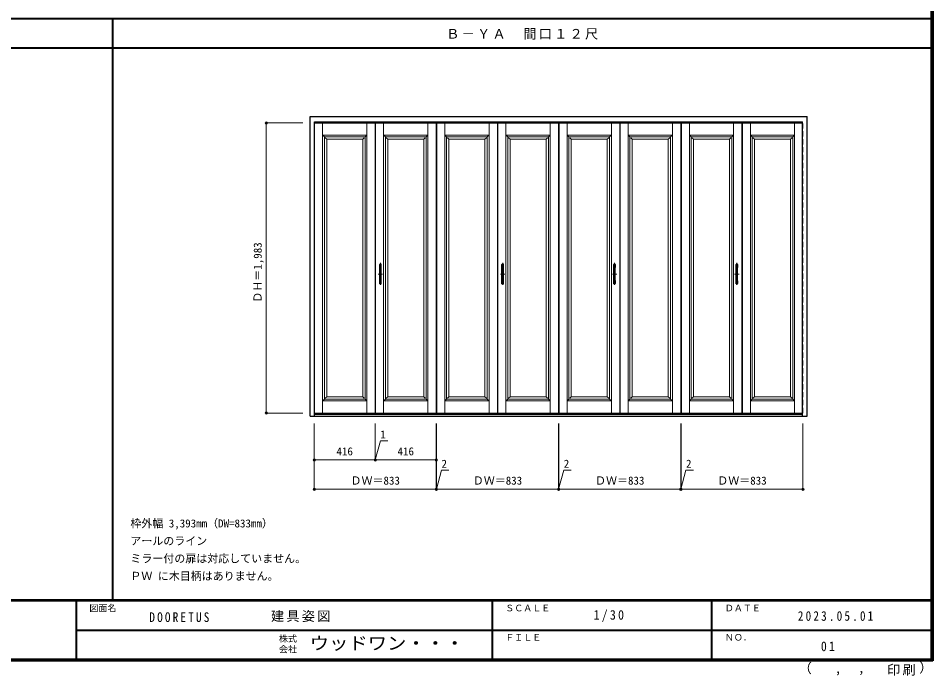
# Model space of a CAD drawing. Units: millimetres, scale not verified. Extents: x -6000 to 5700, y -4307 to 4175.
# Drawn here: x -546 to 5700, y -4307 to 186 of the extents above; entities that cross this region are included whole.
import ezdxf
from ezdxf.enums import TextEntityAlignment as Align

# ---------------------------------------------------------------- set-up
doc = ezdxf.new("R2010")
doc.units = ezdxf.units.MM
doc.header["$LTSCALE"] = 30
doc.header["$PDMODE"] = 32
doc.header["$PDSIZE"] = 15
doc.linetypes.add('CHAIN1', pattern=[8, 5, -1, 1, -1])
doc.linetypes.add('DASHED1', pattern=[1.8, 1.2, -0.6])
for name, color, linetype, lineweight in [('0-1_通り芯', 4, 'CHAIN1', 9), ('0-2_扉', 3, 'Continuous', 25), ('0-3_仕上げ', 7, 'Continuous', 18), ('0-4_枠', 3, 'Continuous', 25), ('0-7_取手', 7, 'Continuous', 18), ('0-B_寸法', 7, 'Continuous', 9), ('F-1_枠', 6, 'Continuous', 40)]:
    doc.layers.add(name, color=color, linetype=linetype, lineweight=lineweight)
doc.layers.add('0-A_文字', color=7, linetype='Continuous')
doc.layers.add('F-A_文字', color=7, linetype='Continuous')
doc.styles.add('ＭＳ ゴシック', font='')
doc.styles.get('ＭＳ ゴシック').set_extended_font_data('MS Gothic')

msp = doc.modelspace()

# ---------------------------------------------------------------- linework, layer by layer
at = {"layer": '0-1_通り芯'}
for p, q in [((1928, -1485), (1928, -1639)), ((2763, -1485), (2763, -1639)), ((3527, -1485), (3527, -1639)), ((4362, -1485), (4362, -1639)), ((1943, -1562), (1913, -1562)), ((2778, -1562), (2748, -1562)), ((3542, -1562), (3512, -1562)), ((4377, -1562), (4347, -1562))]:
    msp.add_line(p, q, dxfattribs=at)
at = {"layer": '0-2_扉', "color": 4, "linetype": 'DASHED1', "lineweight": 9}
for p, q in [((1476, -2512), (1476, -529)), ((1478.5, -529), (1476, -529)), ((4811.5, -529), (4814, -529)), ((4814, -2512), (4814, -529)), ((1478.5, -2512), (1476, -2512)), ((4811.5, -2512), (4814, -2512))]:
    msp.add_line(p, q, dxfattribs=at)
at = {"layer": '0-2_扉'}
for p, q in [((1478.5, -529), (1892, -529)), ((1892, -529), (1892, -2512)), ((1893, -529), (2309, -529)), ((1893, -529), (1893, -2512)), ((2309, -529), (2309, -2512)), ((2311, -529), (2727, -529)), ((2311, -529), (2311, -2512)), ((2727, -529), (2727, -2512)), ((2728, -529), (3144, -529)), ((2728, -529), (2728, -2512)), ((3144, -529), (3144, -2512)), ((3146, -529), (3146, -2512)), ((3146, -529), (3562, -529)), ((3562, -529), (3562, -2512)), ((3563, -529), (3979, -529)), ((3563, -529), (3563, -2512)), ((3979, -529), (3979, -2512)), ((3981, -529), (4397, -529)), ((3981, -529), (3981, -2512)), ((4397, -529), (4397, -2512)), ((4398, -529), (4398, -2512)), ((4398, -529), (4811.5, -529)), ((1478.5, -2512), (1892, -2512)), ((1893, -2512), (2309, -2512)), ((2311, -2512), (2727, -2512)), ((2728, -2512), (3144, -2512)), ((3146, -2512), (3562, -2512)), ((3563, -2512), (3979, -2512)), ((3981, -2512), (4397, -2512)), ((4398, -2512), (4811.5, -2512))]:
    msp.add_line(p, q, dxfattribs=at)
at = {"layer": '0-3_仕上げ'}
for p, q in [((1533, -2512), (1533, -529)), ((1835, -2512), (1835, -529)), ((1950, -2512), (1950, -529)), ((2252, -2512), (2252, -529)), ((2368, -2512), (2368, -529)), ((2670, -2512), (2670, -529)), ((2785, -2512), (2785, -529)), ((3087, -2512), (3087, -529)), ((3203, -2512), (3203, -529)), ((3505, -2512), (3505, -529)), ((3620, -2512), (3620, -529)), ((3922, -2512), (3922, -529)), ((4038, -2512), (4038, -529)), ((4340, -2512), (4340, -529)), ((4455, -2512), (4455, -529)), ((4757, -2512), (4757, -529)), ((1545, -625), (1533, -613)), ((1533, -613), (1835, -613)), ((1835, -613), (1823, -625)), ((1962, -625), (1950, -613)), ((1950, -613), (2252, -613)), ((2252, -613), (2240, -625)), ((2380, -625), (2368, -613)), ((2368, -613), (2670, -613)), ((2670, -613), (2658, -625)), ((2797, -625), (2785, -613)), ((2785, -613), (3087, -613)), ((3087, -613), (3075, -625)), ((3215, -625), (3203, -613)), ((3203, -613), (3505, -613)), ((3505, -613), (3493, -625)), ((3632, -625), (3620, -613)), ((3620, -613), (3922, -613)), ((3922, -613), (3910, -625)), ((4050, -625), (4038, -613)), ((4038, -613), (4340, -613)), ((4340, -613), (4328, -625)), ((4467, -625), (4455, -613)), ((4455, -613), (4757, -613)), ((4757, -613), (4745, -625)), ((1545, -625), (1823, -625)), ((1545, -2416), (1545, -625)), ((1561, -641), (1807, -641)), ((1823, -2416), (1823, -625)), ((1962, -625), (2240, -625)), ((1962, -2416), (1962, -625)), ((1978, -641), (2224, -641)), ((2240, -2416), (2240, -625)), ((2380, -625), (2658, -625)), ((2380, -2416), (2380, -625)), ((2396, -641), (2642, -641)), ((2658, -2416), (2658, -625)), ((2797, -625), (3075, -625)), ((2797, -2416), (2797, -625)), ((2813, -641), (3059, -641)), ((3075, -2416), (3075, -625)), ((3215, -625), (3493, -625)), ((3215, -2416), (3215, -625)), ((3231, -641), (3477, -641)), ((3493, -2416), (3493, -625)), ((3632, -625), (3910, -625)), ((3632, -2416), (3632, -625)), ((3648, -641), (3894, -641)), ((3910, -2416), (3910, -625)), ((4050, -625), (4328, -625)), ((4050, -2416), (4050, -625)), ((4066, -641), (4312, -641)), ((4328, -2416), (4328, -625)), ((4467, -625), (4745, -625)), ((4467, -2416), (4467, -625)), ((4483, -641), (4729, -641)), ((4745, -2416), (4745, -625)), ((1545, -2416), (1533, -2428)), ((1533, -2428), (1835, -2428)), ((1545, -2416), (1823, -2416)), ((1561, -2400), (1550.53, -2410.47)), ((1561, -2400), (1807, -2400)), ((1807, -2400), (1817.3, -2410.3)), ((1823, -2416), (1835, -2428)), ((1962, -2416), (1950, -2428)), ((1950, -2428), (2252, -2428)), ((1962, -2416), (2240, -2416)), ((1978, -2400), (1967.53, -2410.47)), ((1978, -2400), (2224, -2400)), ((2224, -2400), (2234.3, -2410.3)), ((2240, -2416), (2252, -2428)), ((2380, -2416), (2368, -2428)), ((2368, -2428), (2670, -2428)), ((2380, -2416), (2658, -2416)), ((2396, -2400), (2385.53, -2410.47)), ((2396, -2400), (2642, -2400)), ((2642, -2400), (2652.3, -2410.3)), ((2658, -2416), (2670, -2428)), ((2797, -2416), (2785, -2428)), ((2785, -2428), (3087, -2428)), ((2797, -2416), (3075, -2416)), ((2813, -2400), (2802.53, -2410.47)), ((2813, -2400), (3059, -2400)), ((3059, -2400), (3069.3, -2410.3)), ((3075, -2416), (3087, -2428)), ((3215, -2416), (3203, -2428)), ((3203, -2428), (3505, -2428)), ((3215, -2416), (3493, -2416)), ((3231, -2400), (3220.53, -2410.47)), ((3231, -2400), (3477, -2400)), ((3477, -2400), (3487.3, -2410.3)), ((3493, -2416), (3505, -2428)), ((3632, -2416), (3620, -2428)), ((3620, -2428), (3922, -2428)), ((3632, -2416), (3910, -2416)), ((3648, -2400), (3637.53, -2410.47)), ((3648, -2400), (3894, -2400)), ((3894, -2400), (3904.3, -2410.3)), ((3910, -2416), (3922, -2428)), ((4050, -2416), (4038, -2428)), ((4038, -2428), (4340, -2428)), ((4050, -2416), (4328, -2416)), ((4066, -2400), (4055.53, -2410.47)), ((4066, -2400), (4312, -2400)), ((4312, -2400), (4322.3, -2410.3)), ((4328, -2416), (4340, -2428)), ((4467, -2416), (4455, -2428)), ((4455, -2428), (4757, -2428)), ((4467, -2416), (4745, -2416)), ((4483, -2400), (4472.53, -2410.47)), ((4483, -2400), (4729, -2400)), ((4729, -2400), (4739.3, -2410.3)), ((4745, -2416), (4757, -2428))]:
    msp.add_line(p, q, dxfattribs=at)
for points in [[(1561, -2400), (1561, -641), (1550.53, -630.54)], [(1807, -2400), (1807, -641), (1817.3, -630.7)], [(1978, -2400), (1978, -641), (1967.53, -630.54)], [(2224, -2400), (2224, -641), (2234.3, -630.7)], [(2396, -2400), (2396, -641), (2385.53, -630.54)], [(2642, -2400), (2642, -641), (2652.3, -630.7)], [(2813, -2400), (2813, -641), (2802.53, -630.54)], [(3059, -2400), (3059, -641), (3069.3, -630.7)], [(3231, -2400), (3231, -641), (3220.53, -630.54)], [(3477, -2400), (3477, -641), (3487.3, -630.7)], [(3648, -2400), (3648, -641), (3637.53, -630.54)], [(3894, -2400), (3894, -641), (3904.3, -630.7)], [(4066, -2400), (4066, -641), (4055.53, -630.54)], [(4312, -2400), (4312, -641), (4322.3, -630.7)], [(4483, -2400), (4483, -641), (4472.53, -630.54)], [(4729, -2400), (4729, -641), (4739.3, -630.7)]]:
    msp.add_lwpolyline(points, dxfattribs=at)
at = {"layer": '0-4_枠'}
for p, q in [((1448.5, -2532.5), (1448.5, -485.5)), ((1448.5, -485.5), (4841.5, -485.5)), ((4841.5, -2532.5), (4841.5, -485.5)), ((1478.5, -2532.5), (1478.5, -521.5)), ((1478.5, -521.5), (4811.5, -521.5)), ((4811.5, -2532.5), (4811.5, -521.5)), ((1448.5, -2532.5), (4841.5, -2532.5)), ((1478.5, -2520.5), (4811.5, -2520.5))]:
    msp.add_line(p, q, dxfattribs=at)
at = {"layer": '0-7_取手'}
for p, q in [((1922, -1516), (1922, -1498)), ((1934, -1516), (1934, -1498)), ((2757, -1516), (2757, -1498)), ((2769, -1516), (2769, -1498)), ((3521, -1516), (3521, -1498)), ((3533, -1516), (3533, -1498)), ((4356, -1516), (4356, -1498)), ((4368, -1516), (4368, -1498)), ((1922, -1626), (1922, -1608)), ((1934, -1626), (1934, -1608)), ((2757, -1626), (2757, -1608)), ((2769, -1626), (2769, -1608)), ((3521, -1626), (3521, -1608)), ((3533, -1626), (3533, -1608)), ((4356, -1626), (4356, -1608)), ((4368, -1626), (4368, -1608))]:
    msp.add_line(p, q, dxfattribs=at)
at = {"layer": '0-7_取手', "color": 3, "lineweight": 25}
for p, q in [((1923, -1628), (1923, -1496)), ((1932, -1495), (1924, -1495)), ((1933, -1628), (1933, -1496)), ((2758, -1628), (2758, -1496)), ((2767, -1495), (2759, -1495)), ((2768, -1628), (2768, -1496)), ((3522, -1628), (3522, -1496)), ((3531, -1495), (3523, -1495)), ((3532, -1628), (3532, -1496)), ((4357, -1628), (4357, -1496)), ((4366, -1495), (4358, -1495)), ((4367, -1628), (4367, -1496)), ((1924, -1629), (1932, -1629)), ((2759, -1629), (2767, -1629)), ((3523, -1629), (3531, -1629)), ((4358, -1629), (4366, -1629))]:
    msp.add_line(p, q, dxfattribs=at)
at = {"layer": '0-7_取手'}
for centre, start, end in [((1923, -1498), 90, 180), ((1933, -1498), 0, 90), ((2758, -1498), 90, 180), ((2768, -1498), 0, 90), ((3522, -1498), 90, 180), ((3532, -1498), 0, 90), ((4357, -1498), 90, 180), ((4367, -1498), 0, 90), ((1923, -1516), 180, 270), ((1933, -1516), 270, 0), ((2758, -1516), 180, 270), ((2768, -1516), 270, 0), ((3522, -1516), 180, 270), ((3532, -1516), 270, 0), ((4357, -1516), 180, 270), ((4367, -1516), 270, 0), ((1923, -1608), 90, 180), ((1933, -1608), 0, 90), ((2758, -1608), 90, 180), ((2768, -1608), 0, 90), ((3522, -1608), 90, 180), ((3532, -1608), 0, 90), ((4357, -1608), 90, 180), ((4367, -1608), 0, 90), ((1923, -1626), 180, 270), ((1933, -1626), 270, 0), ((2758, -1626), 180, 270), ((2768, -1626), 270, 0), ((3522, -1626), 180, 270), ((3532, -1626), 270, 0), ((4357, -1626), 180, 270), ((4367, -1626), 270, 0)]:
    msp.add_arc(centre, 1, start, end, dxfattribs=at)
at = {"layer": '0-7_取手', "color": 3, "lineweight": 25}
for centre, start, end in [((1924, -1496), 90, 180), ((1932, -1496), 0, 90), ((2759, -1496), 90, 180), ((2767, -1496), 0, 90), ((3523, -1496), 90, 180), ((3531, -1496), 0, 90), ((4358, -1496), 90, 180), ((4366, -1496), 0, 90), ((1924, -1628), 180, 270), ((1932, -1628), 270, 0), ((2759, -1628), 180, 270), ((2767, -1628), 270, 0), ((3523, -1628), 180, 270), ((3531, -1628), 270, 0), ((4358, -1628), 180, 270), ((4366, -1628), 270, 0)]:
    msp.add_arc(centre, 1, start, end, dxfattribs=at)
at = {"layer": '0-B_寸法', "color": 4}
for p, q in [((1148.5, -529), (1148.5, -2512)), ((1148.5, -529), (1398.5, -529)), ((1148.5, -2512), (1398.5, -2512)), ((1476, -3032.5), (1476, -2582.5)), ((2309, -3032.5), (2309, -2582.5)), ((1893, -2832.5), (2309, -2832.5)), ((1476, -3032.5), (2309, -3032.5))]:
    msp.add_line(p, q, dxfattribs=at)
for points in [[(1476, -2832.5), (1892, -2832.5), (1892, -2582.5)], [(1892, -2832.5), (1893, -2832.5), (1893, -2582.5)], [(2309, -3032.5), (2311, -3032.5), (2311, -2582.5)], [(2311, -3032.5), (3144, -3032.5), (3144, -2582.5)], [(3144, -3032.5), (3146, -3032.5), (3146, -2582.5)], [(3146, -3032.5), (3979, -3032.5), (3979, -2582.5)], [(3979, -3032.5), (3981, -3032.5), (3981, -2582.5)], [(3981, -3032.5), (4814, -3032.5), (4814, -2582.5)], [(1892.5, -2832.5), (1927.45, -2702.07), (1978.23, -2702.07)], [(2310, -3032.5), (2344.95, -2902.07), (2395.73, -2902.07)], [(3145, -3032.5), (3179.95, -2902.07), (3230.73, -2902.07)], [(3980, -3032.5), (4014.95, -2902.07), (4065.73, -2902.07)]]:
    msp.add_lwpolyline(points, dxfattribs=at)
at = {"layer": '0-B_寸法'}
for p in [(1148.5, -529), (1148.5, -2512), (1476, -2832.5), (1892, -2832.5), (1893, -2832.5), (2309, -2832.5), (1476, -3032.5), (2309, -3032.5), (2311, -3032.5), (3144, -3032.5), (3146, -3032.5), (3979, -3032.5), (3981, -3032.5), (4814, -3032.5)]:
    msp.add_point(p, dxfattribs=at)
at = {"layer": 'F-1_枠'}
for p, q in [((5690, 4175), (5690, -4205)), ((5695, 4175), (5695, -4205)), ((5700, 4175), (5700, -4205)), ((-6000, 184.5), (5700, 184.5)), ((100, -3790), (100, 184.5)), ((-6000, -15.5), (5700, -15.5)), ((5700, -3790), (-6000, -3790)), ((5700, -3795), (-6000, -3795)), ((-150, -3795), (-150, -4195)), ((2690, -3795), (2690, -4195)), ((4190, -3795), (4190, -4195)), ((-150, -3995), (5690, -3995.01)), ((5700, -4195), (-6000, -4195)), ((5700, -4200), (-6000, -4200)), ((5700, -4205), (-6000, -4205))]:
    msp.add_line(p, q, dxfattribs=at)

# ---------------------------------------------------------------- texts
at = {"layer": '0-A_文字', "style": 'ＭＳ ゴシック'}
for s, p in [('枠外幅 3,393mm（DW=833mm）', (220, -3310)), ('アールのライン', (220, -3430)), ('ミラー付の扉は対応していません。', (220, -3550)), ('ＰＷ に木目柄はありません。', (220, -3670))]:
    msp.add_text(s, height=54.99, dxfattribs=at).set_placement(p, align=Align.BOTTOM_LEFT)
at = {"layer": '0-A_文字', "insert": (2377.5, 39.5), "char_height": 65.98, "attachment_point": 7, "style": 'ＭＳ ゴシック'}
msp.add_mtext('\\T1.17;Ｂ－ＹＡ\u3000間口１２尺', dxfattribs=at)
at = {"layer": '0-B_寸法', "style": 'ＭＳ ゴシック'}
msp.add_text('ＤＨ＝1,983', height=54.99, rotation=90, dxfattribs=at).set_placement((1133.5, -1757.25), align=Align.BOTTOM_LEFT)
for s, p in [('1', (1927.45, -2702.07)), ('416', (1627.75, -2817.5)), ('416', (2044.75, -2817.5)), ('2', (2344.95, -2902.07)), ('2', (3179.95, -2902.07)), ('2', (4014.95, -2902.07)), ('ＤＷ＝833', (1723.75, -3017.5)), ('ＤＷ＝833', (2558.75, -3017.5)), ('ＤＷ＝833', (3393.75, -3017.5)), ('ＤＷ＝833', (4228.75, -3017.5))]:
    msp.add_text(s, height=54.99, dxfattribs=at).set_placement(p, align=Align.BOTTOM_LEFT)
at = {"layer": 'F-A_文字', "style": 'ＭＳ ゴシック'}
for s, height, p in [('図面名', 43.99, (-60, -3880)), ('ＳＣＡＬＥ', 43.99, (2780, -3880)), ('ＤＡＴＥ', 43.99, (4280, -3880)), ('株式', 43.99, (1235, -4089)), ('ＦＩＬＥ', 43.99, (2780, -4080)), ('ＮＯ．', 43.99, (4280, -4080)), ('会社', 43.99, (1235, -4161)), ('（', 65.98, (4784.03, -4308.31)), ('）', 65.98, (5608.4, -4304.13)), (',', 65.98, (5031.28, -4308.31)), (',', 65.98, (5190.2, -4305.53))]:
    msp.add_text(s, height=height, dxfattribs=at).set_placement(p, align=Align.BOTTOM_LEFT)
at = {"layer": 'F-A_文字', "style": 'ＭＳ ゴシック', "width": 1.1}
msp.add_text('ウッドワン・・・', height=87.98, dxfattribs=at).set_placement((1445, -4155), align=Align.BOTTOM_LEFT)
at = {"layer": 'F-A_文字', "char_height": 65.98, "attachment_point": 7, "style": 'ＭＳ ゴシック'}
for s, insert in [('\\T1.17;建具姿図', (1180.42, -3940)), ('\\T1.38;\\W0.9;1/30', (3383.75, -3940)), ('\\T1.39;\\W0.85;2023.05.01', (4778.75, -3932.5)), ('\\T1.39;\\W0.85;DOORETUS', (350, -3940.79)), ('\\T1.36;\\W0.9;01', (4936.25, -4140)), ('\\T1.17;印刷', (5388.15, -4306.92))]:
    msp.add_mtext(s, dxfattribs=dict(at, insert=insert))

doc.saveas('drawing.dxf')
